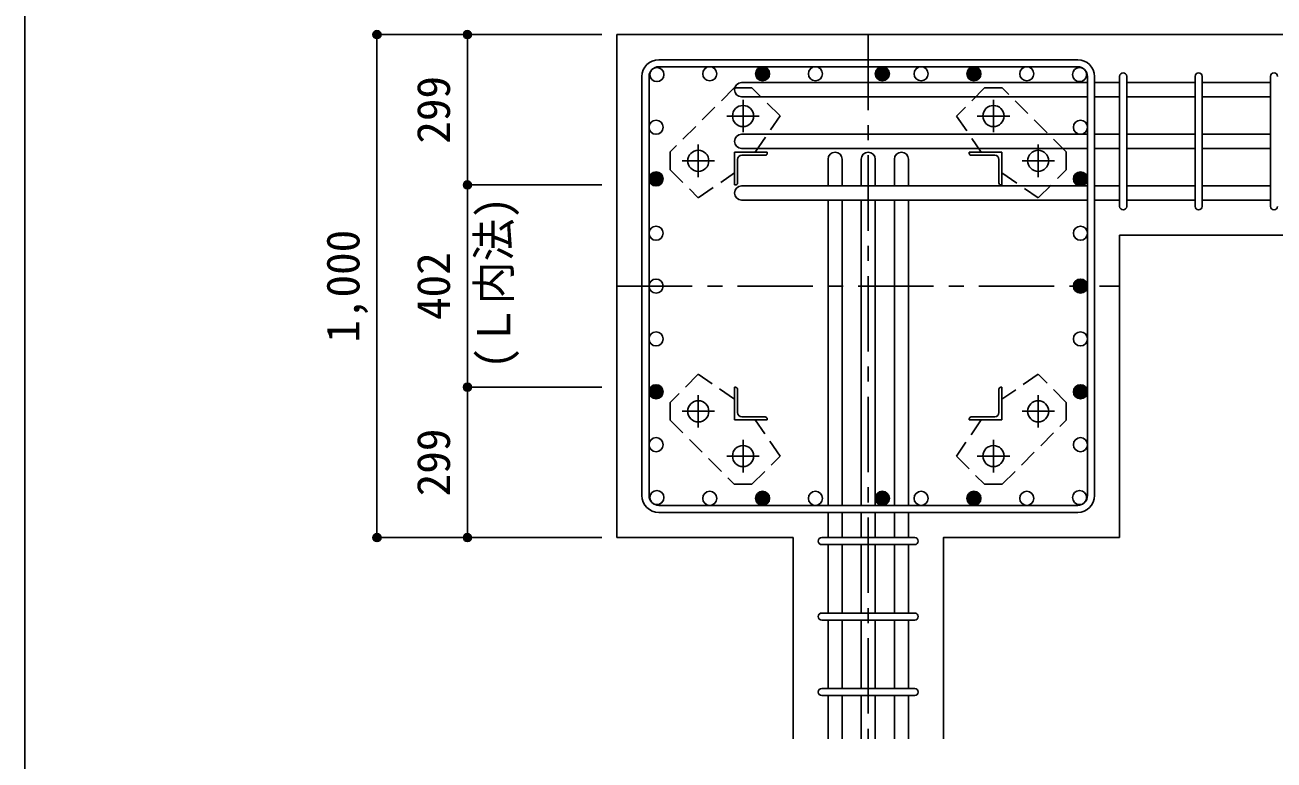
# Model space of a CAD drawing. Units: millimetres at full size, sheet at 1:30. Extents: x -5973 to 5954, y -4195 to 4201.
# Drawn here: x -5973 to -3489, y 1581 to 3042 of the extents above; entities that cross this region are included whole.
import ezdxf
from ezdxf.enums import TextEntityAlignment as Align

# ---------------------------------------------------------------- set-up
doc = ezdxf.new("R2010")
doc.units = ezdxf.units.MM
doc.header["$LTSCALE"] = 30
doc.header["$PDMODE"] = 32
doc.header["$PDSIZE"] = 15
doc.linetypes.add('CHAIN1', pattern=[8, 5, -1, 1, -1])
doc.linetypes.add('DASHED1', pattern=[1.8, 1.2, -0.6])
for name, color, linetype in [('0-1', 2, 'Continuous'), ('0-2', 4, 'Continuous'), ('0-3', 4, 'Continuous'), ('0-4', 7, 'Continuous'), ('0-5', 7, 'Continuous'), ('0-6', 7, 'Continuous'), ('0-7', 4, 'Continuous'), ('0-9', 4, 'DASHED1'), ('0-D', 4, 'Continuous'), ('F-0_枠', 6, 'Continuous')]:
    doc.layers.add(name, color=color, linetype=linetype)
doc.styles.add('ＭＳ ゴシック', font='')
doc.styles.get('ＭＳ ゴシック').set_extended_font_data('MS Gothic')

msp = doc.modelspace()

# ---------------------------------------------------------------- linework, layer by layer
at = {"layer": '0-1'}
for p, q in [((-4795.8, 3023.3), (-4795.8, 2023.3)), ((-3395.8, 3023.3), (-4795.8, 3023.3)), ((-3795.8, 2624.8), (-3395.8, 2624.8)), ((-3795.8, 2023.3), (-3795.8, 2624.8)), ((-4795.8, 2023.3), (-4445.3, 2023.3)), ((-4445.3, 1623.3), (-4445.3, 2023.3))]:
    msp.add_line(p, q, dxfattribs=at)
msp.add_lwpolyline([(-4146.3, 1623.3), (-4146.3, 2023.3), (-3795.8, 2023.3)], dxfattribs=at)
at = {"layer": '0-2', "linetype": 'CHAIN1'}
for p, q in [((-4544.8, 2829.1), (-4544.8, 2893.6)), ((-4046.8, 2893.6), (-4046.8, 2829.1)), ((-4577.1, 2861.3), (-4512.6, 2861.3)), ((-4079, 2861.3), (-4014.5, 2861.3)), ((-4633.8, 2740.1), (-4633.8, 2804.6)), ((-3957.8, 2804.6), (-3957.8, 2740.1)), ((-4666.1, 2772.3), (-4601.6, 2772.3)), ((-3990, 2772.3), (-3925.5, 2772.3)), ((-4633.8, 2242), (-4633.8, 2306.5)), ((-3957.8, 2306.5), (-3957.8, 2242)), ((-4601.6, 2274.3), (-4666.1, 2274.3)), ((-3925.5, 2274.3), (-3990, 2274.3)), ((-4544.8, 2153), (-4544.8, 2217.5)), ((-4046.8, 2217.5), (-4046.8, 2153)), ((-4512.6, 2185.3), (-4577.1, 2185.3)), ((-4014.5, 2185.3), (-4079, 2185.3))]:
    msp.add_line(p, q, dxfattribs=at)
at = {"layer": '0-2'}
for p, q in [((-4561.8, 2789.3), (-4496.8, 2789.3)), ((-4561.8, 2789.3), (-4561.8, 2724.3)), ((-4547.3, 2783.3), (-4500.8, 2783.3)), ((-4496.8, 2789.3), (-4496.8, 2787.3)), ((-4029.8, 2789.3), (-4094.8, 2789.3)), ((-4094.8, 2787.3), (-4094.8, 2789.3)), ((-4044.3, 2783.3), (-4090.8, 2783.3)), ((-4029.8, 2789.3), (-4029.8, 2724.3)), ((-4555.8, 2774.8), (-4555.8, 2728.3)), ((-4035.8, 2774.8), (-4035.8, 2728.3)), ((-4559.8, 2724.3), (-4561.8, 2724.3)), ((-4029.8, 2724.3), (-4031.8, 2724.3)), ((-4561.8, 2322.3), (-4559.8, 2322.3)), ((-4561.8, 2257.3), (-4561.8, 2322.3)), ((-4555.8, 2271.8), (-4555.8, 2318.3)), ((-4035.8, 2271.8), (-4035.8, 2318.3)), ((-4031.8, 2322.3), (-4029.8, 2322.3)), ((-4029.8, 2257.3), (-4029.8, 2322.3)), ((-4547.3, 2263.3), (-4500.8, 2263.3)), ((-4044.3, 2263.3), (-4090.8, 2263.3)), ((-4561.8, 2257.3), (-4496.8, 2257.3)), ((-4496.8, 2259.3), (-4496.8, 2257.3)), ((-4094.8, 2257.3), (-4094.8, 2259.3)), ((-4029.8, 2257.3), (-4094.8, 2257.3))]:
    msp.add_line(p, q, dxfattribs=at)
at = {"layer": '0-2', "color": 3}
for centre in [(-4544.8, 2861.3), (-4046.8, 2861.3), (-4633.8, 2772.3), (-3957.8, 2772.3), (-4633.8, 2274.3), (-3957.8, 2274.3), (-4544.8, 2185.3), (-4046.8, 2185.3)]:
    msp.add_circle(centre, 21, dxfattribs=at)
at = {"layer": '0-2'}
for centre, radius, start, end in [((-4547.3, 2774.8), 8.5, 90, 180), ((-4500.8, 2787.3), 4, 270, 0), ((-4090.8, 2787.3), 4, 180, 270), ((-4044.3, 2774.8), 8.5, 0, 90), ((-4559.8, 2728.3), 4, 270, 0), ((-4031.8, 2728.3), 4, 180, 270), ((-4559.8, 2318.3), 4, 0, 90), ((-4031.8, 2318.3), 4, 90, 180), ((-4547.3, 2271.8), 8.5, 180, 270), ((-4500.8, 2259.3), 4, 0, 90), ((-4090.8, 2259.3), 4, 90, 180), ((-4044.3, 2271.8), 8.5, 270, 0)]:
    msp.add_arc(centre, radius, start, end, dxfattribs=at)
at = {"layer": '0-3', "color": 3}
for centre in [(-4716.19, 2943.69), (-4611.09, 2945.3), (-4506, 2945.3), (-4400.9, 2945.3), (-4267.8, 2945.3), (-4267.8, 2945.3), (-4267.8, 2945.3), (-4190.7, 2945.3), (-4085.61, 2945.3), (-4085.61, 2945.3), (-3980.51, 2945.3), (-3875.41, 2943.69), (-3875.41, 2943.69), (-4717.8, 2838.99), (-3873.8, 2838.99), (-4717.8, 2736.3), (-4717.8, 2736.3), (-3873.8, 2736.3), (-3873.8, 2736.3), (-4717.8, 2628.4), (-3873.8, 2628.4), (-4717.8, 2523.3), (-3873.8, 2523.3), (-3873.8, 2523.3), (-4717.8, 2418.2), (-3873.8, 2418.2), (-4717.8, 2313.1), (-3873.8, 2313.1), (-4717.8, 2208.01), (-3873.8, 2208.01), (-4716.19, 2102.91), (-4611.09, 2101.3), (-4506, 2101.3), (-4400.9, 2101.3), (-4267.8, 2101.3), (-4267.8, 2101.3), (-4267.8, 2101.3), (-4190.7, 2101.3), (-4085.61, 2101.3), (-4085.61, 2101.3), (-3980.51, 2101.3), (-3875.41, 2102.91)]:
    msp.add_circle(centre, 14, dxfattribs=at)
at = {"layer": '0-3'}
for centre, radius in [((-4506, 2945.3), 14), ((-4506, 2945.3), 12.6), ((-4506, 2945.3), 11.2), ((-4267.8, 2945.3), 14), ((-4267.8, 2945.3), 12.6), ((-4267.8, 2945.3), 11.2), ((-4085.61, 2945.3), 14), ((-4085.61, 2945.3), 12.6), ((-4085.61, 2945.3), 11.2), ((-4506, 2945.3), 9.8), ((-4506, 2945.3), 8.4), ((-4506, 2945.3), 7), ((-4506, 2945.3), 5.6), ((-4506, 2945.3), 4.2), ((-4506, 2945.3), 2.8), ((-4506, 2945.3), 1.4), ((-4267.8, 2945.3), 9.8), ((-4267.8, 2945.3), 8.4), ((-4267.8, 2945.3), 7), ((-4267.8, 2945.3), 5.6), ((-4267.8, 2945.3), 4.2), ((-4267.8, 2945.3), 2.8), ((-4267.8, 2945.3), 1.4), ((-4085.61, 2945.3), 9.8), ((-4085.61, 2945.3), 8.4), ((-4085.61, 2945.3), 7), ((-4085.61, 2945.3), 5.6), ((-4085.61, 2945.3), 4.2), ((-4085.61, 2945.3), 2.8), ((-4085.61, 2945.3), 1.4), ((-4717.8, 2736.3), 14), ((-4717.8, 2736.3), 12.6), ((-4717.8, 2736.3), 11.2), ((-4717.8, 2736.3), 9.8), ((-4717.8, 2736.3), 8.4), ((-4717.8, 2736.3), 7), ((-4717.8, 2736.3), 5.6), ((-4717.8, 2736.3), 4.2), ((-4717.8, 2736.3), 2.8), ((-4717.8, 2736.3), 1.4), ((-3873.8, 2736.3), 14), ((-3873.8, 2736.3), 12.6), ((-3873.8, 2736.3), 11.2), ((-3873.8, 2736.3), 9.8), ((-3873.8, 2736.3), 8.4), ((-3873.8, 2736.3), 7), ((-3873.8, 2736.3), 5.6), ((-3873.8, 2736.3), 4.2), ((-3873.8, 2736.3), 2.8), ((-3873.8, 2736.3), 1.4), ((-3873.8, 2523.3), 14), ((-3873.8, 2523.3), 12.6), ((-3873.8, 2523.3), 11.2), ((-3873.8, 2523.3), 9.8), ((-3873.8, 2523.3), 8.4), ((-3873.8, 2523.3), 7), ((-3873.8, 2523.3), 5.6), ((-3873.8, 2523.3), 4.2), ((-3873.8, 2523.3), 2.8), ((-3873.8, 2523.3), 1.4), ((-4717.8, 2313.1), 14), ((-4717.8, 2313.1), 12.6), ((-4717.8, 2313.1), 11.2), ((-4717.8, 2313.1), 9.8), ((-4717.8, 2313.1), 8.4), ((-4717.8, 2313.1), 7), ((-4717.8, 2313.1), 5.6), ((-4717.8, 2313.1), 4.2), ((-4717.8, 2313.1), 2.8), ((-4717.8, 2313.1), 1.4), ((-3873.8, 2313.1), 14), ((-3873.8, 2313.1), 12.6), ((-3873.8, 2313.1), 11.2), ((-3873.8, 2313.1), 9.8), ((-3873.8, 2313.1), 8.4), ((-3873.8, 2313.1), 7), ((-3873.8, 2313.1), 5.6), ((-3873.8, 2313.1), 4.2), ((-3873.8, 2313.1), 2.8), ((-3873.8, 2313.1), 1.4), ((-4506, 2101.3), 14), ((-4506, 2101.3), 12.6), ((-4506, 2101.3), 11.2), ((-4267.8, 2101.3), 14), ((-4267.8, 2101.3), 12.6), ((-4267.8, 2101.3), 11.2), ((-4085.61, 2101.3), 14), ((-4085.61, 2101.3), 12.6), ((-4085.61, 2101.3), 11.2), ((-4506, 2101.3), 9.8), ((-4506, 2101.3), 8.4), ((-4506, 2101.3), 7), ((-4506, 2101.3), 5.6), ((-4506, 2101.3), 4.2), ((-4506, 2101.3), 2.8), ((-4506, 2101.3), 1.4), ((-4267.8, 2101.3), 9.8), ((-4267.8, 2101.3), 8.4), ((-4267.8, 2101.3), 7), ((-4267.8, 2101.3), 5.6), ((-4267.8, 2101.3), 4.2), ((-4267.8, 2101.3), 2.8), ((-4267.8, 2101.3), 1.4), ((-4085.61, 2101.3), 9.8), ((-4085.61, 2101.3), 8.4), ((-4085.61, 2101.3), 7), ((-4085.61, 2101.3), 5.6), ((-4085.61, 2101.3), 4.2), ((-4085.61, 2101.3), 2.8), ((-4085.61, 2101.3), 1.4)]:
    msp.add_circle(centre, radius, dxfattribs=at)
at = {"layer": '0-4'}
for p, q in [((-4712.3, 2973.3), (-3879.3, 2973.3)), ((-4712.3, 2959.3), (-3879.3, 2959.3)), ((-4745.8, 2106.8), (-4745.8, 2939.8)), ((-4731.8, 2939.8), (-4731.8, 2106.8)), ((-3859.8, 2106.8), (-3859.8, 2939.8)), ((-3845.8, 2106.8), (-3845.8, 2939.8)), ((-3879.3, 2087.3), (-4712.3, 2087.3)), ((-4712.3, 2073.3), (-3879.3, 2073.3))]:
    msp.add_line(p, q, dxfattribs=at)
for centre, radius, start, end in [((-4712.3, 2939.8), 33.5, 90, 180), ((-4712.3, 2939.8), 19.5, 90, 180), ((-3879.3, 2939.8), 33.5, 0, 90), ((-3879.3, 2939.8), 19.5, 0, 90), ((-4712.3, 2106.8), 33.5, 180, 270), ((-4712.3, 2106.8), 19.5, 180, 270), ((-3879.3, 2106.8), 33.5, 270, 0), ((-3879.3, 2106.8), 19.5, 270, 0)]:
    msp.add_arc(centre, radius, start, end, dxfattribs=at)
at = {"layer": '0-5'}
for p, q in [((-3859.8, 2927.69), (-4547.8, 2927.69)), ((-3795.8, 2927.69), (-3845.8, 2927.69)), ((-3645.8, 2927.69), (-3781.8, 2927.69)), ((-3495.8, 2927.69), (-3631.8, 2927.69)), ((-3859.8, 2899.69), (-4547.8, 2899.69)), ((-3795.8, 2899.69), (-3845.8, 2899.69)), ((-3645.8, 2899.69), (-3781.8, 2899.69)), ((-3495.8, 2899.69), (-3631.8, 2899.69)), ((-3859.8, 2824.99), (-4547.8, 2824.99)), ((-3795.8, 2824.99), (-3845.8, 2824.99)), ((-3645.8, 2824.99), (-3781.8, 2824.99)), ((-3495.8, 2824.99), (-3631.8, 2824.99)), ((-3859.8, 2796.99), (-4547.8, 2796.99)), ((-3795.8, 2796.99), (-3845.8, 2796.99)), ((-3645.8, 2796.99), (-3781.8, 2796.99)), ((-3495.8, 2796.99), (-3631.8, 2796.99)), ((-4375.8, 2722.3), (-4375.8, 2775.3)), ((-4347.8, 2722.3), (-4347.8, 2775.3)), ((-4309.8, 2722.3), (-4309.8, 2775.3)), ((-4281.8, 2722.3), (-4281.8, 2775.3)), ((-4243.8, 2722.3), (-4243.8, 2775.3)), ((-4215.8, 2722.3), (-4215.8, 2775.3)), ((-3859.8, 2722.3), (-4547.8, 2722.3)), ((-3795.8, 2722.3), (-3845.8, 2722.3)), ((-3645.8, 2722.3), (-3781.8, 2722.3)), ((-3495.8, 2722.3), (-3631.8, 2722.3)), ((-3859.8, 2694.3), (-4547.8, 2694.3)), ((-4375.8, 2087.3), (-4375.8, 2694.3)), ((-4347.8, 2087.3), (-4347.8, 2694.3)), ((-4309.8, 2087.3), (-4309.8, 2694.3)), ((-4281.8, 2087.3), (-4281.8, 2694.3)), ((-4243.8, 2087.3), (-4243.8, 2694.3)), ((-4215.8, 2087.3), (-4215.8, 2694.3)), ((-3795.8, 2694.3), (-3845.8, 2694.3)), ((-3645.8, 2694.3), (-3781.8, 2694.3)), ((-3495.8, 2694.3), (-3631.8, 2694.3)), ((-4375.8, 2023.3), (-4375.8, 2073.3)), ((-4347.8, 2023.3), (-4347.8, 2073.3)), ((-4309.8, 2023.3), (-4309.8, 2073.3)), ((-4281.8, 2023.3), (-4281.8, 2073.3)), ((-4243.8, 2023.3), (-4243.8, 2073.3)), ((-4215.8, 2023.3), (-4215.8, 2073.3)), ((-4375.8, 1873.3), (-4375.8, 2009.3)), ((-4347.8, 1873.3), (-4347.8, 2009.3)), ((-4309.8, 1873.3), (-4309.8, 2009.3)), ((-4281.8, 1873.3), (-4281.8, 2009.3)), ((-4243.8, 1873.3), (-4243.8, 2009.3)), ((-4215.8, 1873.3), (-4215.8, 2009.3)), ((-4375.8, 1723.3), (-4375.8, 1859.3)), ((-4347.8, 1723.3), (-4347.8, 1859.3)), ((-4309.8, 1723.3), (-4309.8, 1859.3)), ((-4281.8, 1723.3), (-4281.8, 1859.3)), ((-4243.8, 1723.3), (-4243.8, 1859.3)), ((-4215.8, 1723.3), (-4215.8, 1859.3)), ((-4375.8, 1623.3), (-4375.8, 1709.3)), ((-4347.8, 1623.3), (-4347.8, 1709.3)), ((-4309.8, 1623.3), (-4309.8, 1709.3)), ((-4281.8, 1623.3), (-4281.8, 1709.3)), ((-4243.8, 1623.3), (-4243.8, 1709.3)), ((-4215.8, 1623.3), (-4215.8, 1709.3))]:
    msp.add_line(p, q, dxfattribs=at)
for centre, start, end in [((-4547.8, 2913.69), 90, 270), ((-4547.8, 2810.99), 90, 270), ((-4361.8, 2775.3), 0, 180), ((-4295.8, 2775.3), 0, 180), ((-4229.8, 2775.3), 0, 180), ((-4547.8, 2708.3), 90, 270)]:
    msp.add_arc(centre, 14, start, end, dxfattribs=at)
at = {"layer": '0-6'}
for p, q in [((-3795.8, 2681.8), (-3795.8, 2940.19)), ((-3781.8, 2681.8), (-3781.8, 2940.19)), ((-3645.8, 2681.8), (-3645.8, 2940.19)), ((-3631.8, 2681.8), (-3631.8, 2940.19)), ((-3495.8, 2681.8), (-3495.8, 2940.19)), ((-4388.3, 2023.3), (-4203.3, 2023.3)), ((-4388.3, 2009.3), (-4203.3, 2009.3)), ((-4388.3, 1873.3), (-4203.3, 1873.3)), ((-4388.3, 1859.3), (-4203.3, 1859.3)), ((-4388.3, 1723.3), (-4203.3, 1723.3)), ((-4388.3, 1709.3), (-4203.3, 1709.3))]:
    msp.add_line(p, q, dxfattribs=at)
for centre, start, end in [((-3788.8, 2940.19), 0, 180), ((-3788.8, 2940.19), 0, 180), ((-3788.8, 2940.19), 0, 180), ((-3788.8, 2940.19), 0, 180), ((-3638.8, 2940.19), 0, 180), ((-3488.8, 2940.19), 0, 180), ((-3788.8, 2681.8), 180, 0), ((-3788.8, 2681.8), 180, 0), ((-3788.8, 2681.8), 180, 0), ((-3788.8, 2681.8), 180, 0), ((-3638.8, 2681.8), 180, 0), ((-3488.8, 2681.8), 180, 0), ((-4388.3, 2016.3), 90, 270), ((-4388.3, 2016.3), 90, 270), ((-4388.3, 2016.3), 90, 270), ((-4388.3, 2016.3), 90, 270), ((-4203.3, 2016.3), 270, 90), ((-4203.3, 2016.3), 270, 90), ((-4203.3, 2016.3), 270, 90), ((-4203.3, 2016.3), 270, 90), ((-4388.3, 1866.3), 90, 270), ((-4203.3, 1866.3), 270, 90), ((-4388.3, 1716.3), 90, 270), ((-4203.3, 1716.3), 270, 90)]:
    msp.add_arc(centre, 7, start, end, dxfattribs=at)
at = {"layer": '0-9'}
for p, q in [((-4562.4, 2917.2), (-4689.7, 2789.9)), ((-4527.1, 2917.2), (-4562.4, 2917.2)), ((-4471.2, 2861.4), (-4527.1, 2917.2)), ((-4064.5, 2917.2), (-4120.4, 2861.3)), ((-4029.2, 2917.2), (-4064.5, 2917.2)), ((-3901.9, 2789.9), (-4029.2, 2917.2)), ((-4520.6, 2789.3), (-4471.2, 2861.4)), ((-4120.4, 2861.3), (-4070.9, 2789.3)), ((-4689.7, 2789.9), (-4689.7, 2754.6)), ((-3901.9, 2754.6), (-3901.9, 2789.9)), ((-4689.7, 2754.6), (-4633.8, 2698.7)), ((-4633.8, 2698.7), (-4561.8, 2748.2)), ((-4029.8, 2748.1), (-3957.7, 2698.7)), ((-3957.7, 2698.7), (-3901.9, 2754.6)), ((-4633.9, 2347.9), (-4689.7, 2292)), ((-4561.8, 2298.5), (-4633.9, 2347.9)), ((-3957.8, 2347.9), (-4029.8, 2298.4)), ((-3901.9, 2292), (-3957.8, 2347.9)), ((-4689.7, 2292), (-4689.7, 2256.7)), ((-3901.9, 2256.7), (-3901.9, 2292)), ((-4689.7, 2256.7), (-4562.4, 2129.4)), ((-4471.2, 2185.3), (-4520.7, 2257.3)), ((-4071, 2257.3), (-4120.4, 2185.2)), ((-4029.2, 2129.4), (-3901.9, 2256.7)), ((-4527.1, 2129.4), (-4471.2, 2185.3)), ((-4120.4, 2185.2), (-4064.5, 2129.4)), ((-4562.4, 2129.4), (-4527.1, 2129.4)), ((-4064.5, 2129.4), (-4029.2, 2129.4))]:
    msp.add_line(p, q, dxfattribs=at)
at = {"layer": '0-D'}
for p, q in [((-5272.84, 3023.3), (-5272.84, 2023.3)), ((-5272.84, 3023.3), (-5092.84, 3023.3)), ((-5272.84, 3023.3), (-5092.84, 3023.3)), ((-5092.84, 2724.3), (-5092.84, 3023.3)), ((-5092.84, 3023.3), (-4825.8, 3023.3)), ((-5092.84, 2322.3), (-5092.84, 2724.3)), ((-5092.84, 2724.3), (-4825.8, 2724.3)), ((-5092.84, 2023.3), (-5092.84, 2322.3)), ((-5092.84, 2322.3), (-4825.8, 2322.3)), ((-5272.84, 2023.3), (-5092.84, 2023.3)), ((-5092.84, 2023.3), (-4825.8, 2023.3)), ((-5092.84, 2023.3), (-4825.8, 2023.3))]:
    msp.add_line(p, q, dxfattribs=at)
at = {"layer": '0-D', "linetype": 'CHAIN1'}
for p, q in [((-4295.8, 3023.3), (-4295.8, 1623.3)), ((-4795.8, 2523.3), (-3795.8, 2523.3))]:
    msp.add_line(p, q, dxfattribs=at)
at = {"layer": '0-D'}
for centre, radius in [((-5272.84, 3023.3), 8), ((-5092.84, 3023.3), 8), ((-5272.84, 3023.3), 7.2), ((-5272.84, 3023.3), 6.4), ((-5272.84, 3023.3), 5.6), ((-5272.84, 3023.3), 4.8), ((-5272.84, 3023.3), 4), ((-5272.84, 3023.3), 3.2), ((-5272.84, 3023.3), 2.4), ((-5272.84, 3023.3), 1.6), ((-5272.84, 3023.3), 0.8), ((-5092.84, 3023.3), 7.2), ((-5092.84, 3023.3), 6.4), ((-5092.84, 3023.3), 5.6), ((-5092.84, 3023.3), 4.8), ((-5092.84, 3023.3), 4), ((-5092.84, 3023.3), 3.2), ((-5092.84, 3023.3), 2.4), ((-5092.84, 3023.3), 1.6), ((-5092.84, 3023.3), 0.8), ((-5092.84, 2724.3), 8), ((-5092.84, 2724.3), 7.2), ((-5092.84, 2724.3), 6.4), ((-5092.84, 2724.3), 5.6), ((-5092.84, 2724.3), 4.8), ((-5092.84, 2724.3), 4), ((-5092.84, 2724.3), 3.2), ((-5092.84, 2724.3), 2.4), ((-5092.84, 2724.3), 1.6), ((-5092.84, 2724.3), 0.8), ((-5092.84, 2322.3), 8), ((-5092.84, 2322.3), 7.2), ((-5092.84, 2322.3), 6.4), ((-5092.84, 2322.3), 5.6), ((-5092.84, 2322.3), 4.8), ((-5092.84, 2322.3), 4), ((-5092.84, 2322.3), 3.2), ((-5092.84, 2322.3), 2.4), ((-5092.84, 2322.3), 1.6), ((-5092.84, 2322.3), 0.8), ((-5272.84, 2023.3), 8), ((-5272.84, 2023.3), 7.2), ((-5272.84, 2023.3), 6.4), ((-5272.84, 2023.3), 5.6), ((-5272.84, 2023.3), 4.8), ((-5272.84, 2023.3), 4), ((-5272.84, 2023.3), 3.2), ((-5272.84, 2023.3), 2.4), ((-5272.84, 2023.3), 1.6), ((-5272.84, 2023.3), 0.8), ((-5092.84, 2023.3), 8), ((-5092.84, 2023.3), 7.2), ((-5092.84, 2023.3), 6.4), ((-5092.84, 2023.3), 5.6), ((-5092.84, 2023.3), 4.8), ((-5092.84, 2023.3), 4), ((-5092.84, 2023.3), 3.2), ((-5092.84, 2023.3), 2.4), ((-5092.84, 2023.3), 1.6), ((-5092.84, 2023.3), 0.8)]:
    msp.add_circle(centre, radius, dxfattribs=at)
at = {"layer": '0-D', "color": 7}
for p in [(-5272.84, 3023.3), (-5092.84, 3023.3), (-5092.84, 2724.3), (-5092.84, 2322.3), (-5272.84, 2023.3), (-5092.84, 2023.3)]:
    msp.add_point(p, dxfattribs=at)
at = {"layer": 'F-0_枠'}
msp.add_line((-5972.88, 4201.15), (-5972.88, -4195.24), dxfattribs=at)

# ---------------------------------------------------------------- texts
at = {"layer": '0-7', "style": 'ＭＳ ゴシック', "width": 0.95}
msp.add_text('(Ｌ内法)', height=65.98, rotation=90, dxfattribs=at).set_placement((-4987.78, 2358.7), align=Align.BOTTOM_LEFT)
at = {"layer": '0-D', "style": 'ＭＳ ゴシック'}
for s, p in [('299', (-5107.84, 2806.3)), ('1,000', (-5287.84, 2410.8)), ('402', (-5107.84, 2455.8)), ('299', (-5107.84, 2105.3))]:
    msp.add_text(s, height=65.98, rotation=90, dxfattribs=at).set_placement(p, align=Align.BOTTOM_LEFT)

doc.saveas('drawing.dxf')
